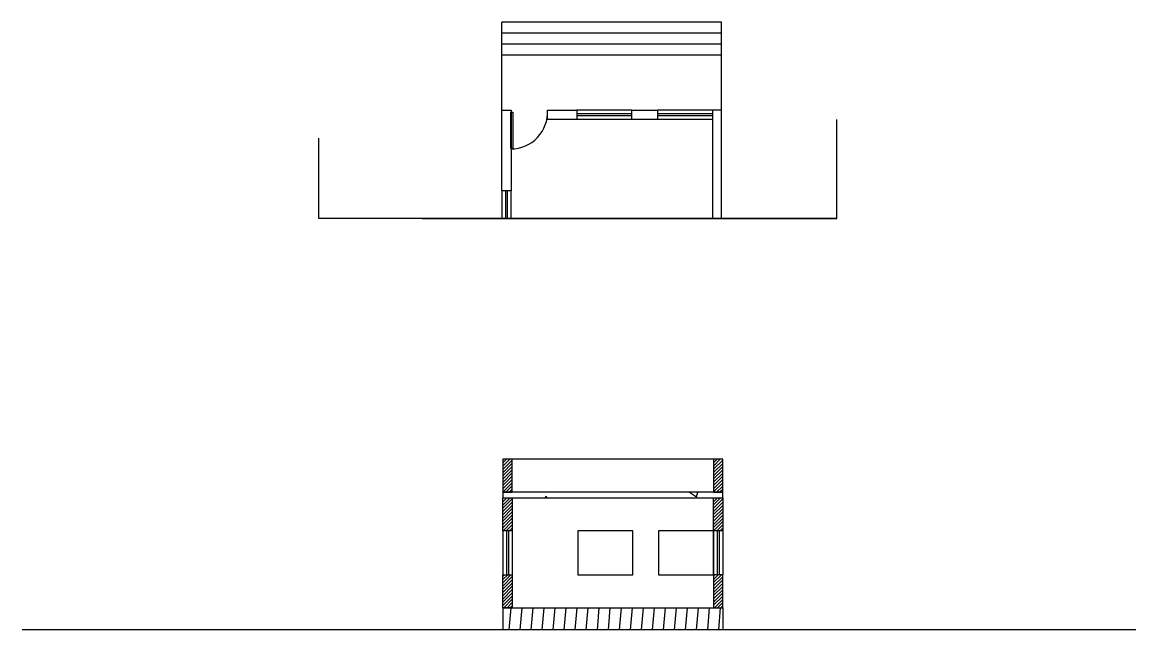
# Model space of a CAD drawing. Header units: inches. Extents: x 1594 to 2810, y 945 to 1608.
import ezdxf

# ---------------------------------------------------------------- set-up
doc = ezdxf.new("R2010")
doc.units = ezdxf.units.IN
doc.header["$MEASUREMENT"] = 0
doc.layers.add('wall', color=20, linetype='Continuous')
doc.layers.add('window', color=180, linetype='Continuous')

msp = doc.modelspace()

# ---------------------------------------------------------------- hatches: boundary and pattern name
at = {"layer": 'wall', "true_color": 0xf1eb1f}
h = msp.add_hatch(dxfattribs=at)
h.set_pattern_fill('ANSI31', color=2, scale=20)
h.set_pattern_definition([(45, (2302.0423, 1249.6397), (-1.767767, 1.767767), [])])
h.paths.add_polyline_path([(2358.9, 1088.6), (2348.9, 1088.6), (2348.9, 1052.6), (2358.9, 1052.6)])
h.paths.add_polyline_path([(2358.9, 1130.6), (2348.9, 1130.6), (2348.9, 1094.6), (2358.9, 1094.6)])
h.paths.add_polyline_path([(2118.9, 1094.6), (2129.2, 1094.6), (2129.2, 1130.6), (2118.9, 1130.6)])
h.paths.add_polyline_path([(2118.9, 1052.6), (2129.2, 1052.6), (2129.2, 1088.6), (2118.9, 1088.6)])
h.paths.add_polyline_path([(2118.9, 968.6), (2129.2, 968.6), (2129.2, 1004.6), (2118.9, 1004.6)])
h.paths.add_polyline_path([(2358.9, 1004.6), (2348.9, 1004.6), (2348.9, 968.6), (2358.9, 968.6)])
h = msp.add_hatch(dxfattribs=at)
h.set_pattern_fill('AR-CONC', color=2, scale=20)
h.set_pattern_definition([(50, (2300.16, 1066.18), (143.45, -12.55), [15, -165]), (355, (2300.16, 1066.18), (-27.75, 150.44), [12, -132]), (100.45, (2312.12, 1065.13), (115.7, 137.89), [12.75, -140.23]), (46.18, (2300.16, 1106.18), (213.45, -33.1), [22.5, -247.5]), (96.64, (2317.95, 1103.42), (186.93, 194.82), [19.12, -210.34]), (351.18, (2300.16, 1106.18), (186.93, 194.82), [18, -198]), (21, (2320.16, 1096.18), (119.38, -80.524), [15, -165]), (326, (2320.16, 1096.18), (48.66, 145.03), [12, -132]), (71.45, (2330.11, 1089.47), (168.04, 64.51), [12.75, -140.23]), (37.5, (2300.16, 1066.176), (2.432, 66.579), [0, -130.4, 0, -134, 0, -132.5]), (7.5, (2300.16, 1066.176), (52.614, 78.882), [0, -76.4, 0, -127.4, 0, -50.5]), (327.5, (2255.56, 1066.176), (106.764, -4.51), [0, -50, 0, -156, 0, -207]), (317.5, (2235.56, 1066.18), (116.64, 20.02), [0, -65, 0, -103.6, 0, -147])])
h.paths.add_polyline_path([(2358.9, 1088.6), (2358.9, 1094.6), (2118.9, 1094.6), (2118.9, 1088.6)])
h = msp.add_hatch(dxfattribs=at)
h.set_pattern_fill('_USER', color=2, scale=12, angle=85, pattern_type=0)
h.set_pattern_definition([(85, (0, 54), (-11.954336, 1.04587), [])])
h.paths.add_polyline_path([(2358.9, 968.6), (2118.9, 968.6), (2118.9, 944.6), (2358.9, 944.6)])

# ---------------------------------------------------------------- linework, layer by layer
for p, q in [((2117.7, 1511.7), (2117.7, 1607.7)), ((2357.7, 1607.7), (2117.7, 1607.7)), ((2357.7, 1511.7), (2357.7, 1607.7)), ((2357.7, 1595.7), (2117.7, 1595.7)), ((2357.7, 1583.7), (2117.7, 1583.7)), ((2357.7, 1571.7), (2117.7, 1571.7)), ((2259.7, 1511.7), (2199.7, 1511.7)), ((2259.7, 1507.7), (2199.7, 1507.7)), ((2347.7, 1511.7), (2287.7, 1511.7)), ((2347.7, 1507.7), (2287.7, 1507.7)), ((2259.7, 1505.7), (2199.7, 1505.7)), ((2259.7, 1501.7), (2199.7, 1501.7)), ((2347.7, 1505.7), (2287.7, 1505.7)), ((2347.7, 1501.7), (2287.7, 1501.7)), ((2483.5, 1393.5), (2483.5, 1501.5)), ((1917.9, 1393.5), (1917.9, 1481.3)), ((2117.7, 1423.7), (2117.7, 1393.5)), ((2121.7, 1423.7), (2121.7, 1393.5)), ((2123.7, 1423.7), (2123.7, 1393.5)), ((2127.7, 1423.7), (2127.7, 1393.5)), ((2483.5, 1393.5), (1917.9, 1393.5)), ((2030.8, 1393.5), (2483.5, 1393.5)), ((2809.8, 944.6), (1594.3, 944.6))]:
    msp.add_line(p, q)
for points in [[(2128, 1423.7), (2117.7, 1423.7), (2117.7, 1511.7), (2128, 1511.7)], [(2129.7, 1469.7), (2127.7, 1469.7), (2127.7, 1509.4), (2129.7, 1509.4)], [(2199.7, 1501.7), (2167.7, 1501.7), (2167.7, 1511.7), (2199.7, 1511.7)], [(2287.7, 1501.7), (2259.7, 1501.7), (2259.7, 1511.7), (2287.7, 1511.7)]]:
    msp.add_lwpolyline(points, close=True)
msp.add_lwpolyline([(2357.7, 1393.5), (2357.7, 1511.7), (2347.7, 1511.7), (2347.7, 1393.5)])
msp.add_arc((2127.7, 1509.4), 40, 270.0556, 3.211)
at = {"layer": 'wall'}
for p, q in [((2358.9, 1130.6), (2118.9, 1130.6)), ((2118.9, 968.6), (2118.9, 944.6)), ((2358.9, 968.6), (2358.9, 944.6))]:
    msp.add_line(p, q, dxfattribs=at)
for points in [[(2129.2, 1130.6), (2118.9, 1130.6), (2118.9, 1094.6), (2129.2, 1094.6)], [(2358.9, 1130.6), (2348.9, 1130.6), (2348.9, 1094.6), (2358.9, 1094.6)], [(2358.9, 1094.6), (2118.9, 1094.6), (2118.9, 1088.6), (2358.9, 1088.6)], [(2118.9, 1088.6), (2129.2, 1088.6), (2129.2, 1052.6), (2118.9, 1052.6)], [(2358.9, 1052.6), (2348.9, 1052.6), (2348.9, 1088.6), (2358.9, 1088.6)], [(2118.9, 1004.6), (2129.2, 1004.6), (2129.2, 968.6), (2118.9, 968.6)], [(2358.9, 1004.6), (2348.9, 1004.6), (2348.9, 968.6), (2358.9, 968.6)]]:
    msp.add_lwpolyline(points, close=True, dxfattribs=at)
msp.add_lwpolyline([(2118.6, 968.6), (2358.6, 968.6)], dxfattribs=at)
at = {"layer": 'window'}
for p, q in [((2118.9, 1052.6), (2118.9, 1004.6)), ((2122.9, 1052.6), (2122.9, 1004.6)), ((2125.2, 1052.6), (2125.2, 1004.6)), ((2129.2, 1052.6), (2129.2, 1004.6)), ((2348.9, 1052.6), (2348.9, 1004.6)), ((2352.9, 1052.6), (2352.9, 1004.6)), ((2355.2, 1052.6), (2355.2, 1004.6)), ((2359.2, 1052.6), (2359.2, 1004.6))]:
    msp.add_line(p, q, dxfattribs=at)
for points in [[(2260.9, 1052.6), (2200.9, 1052.6), (2200.9, 1004.6), (2260.9, 1004.6)], [(2348.9, 1052.6), (2288.9, 1052.6), (2288.9, 1004.6), (2348.9, 1004.6)]]:
    msp.add_lwpolyline(points, close=True, dxfattribs=at)

doc.saveas('drawing.dxf')
